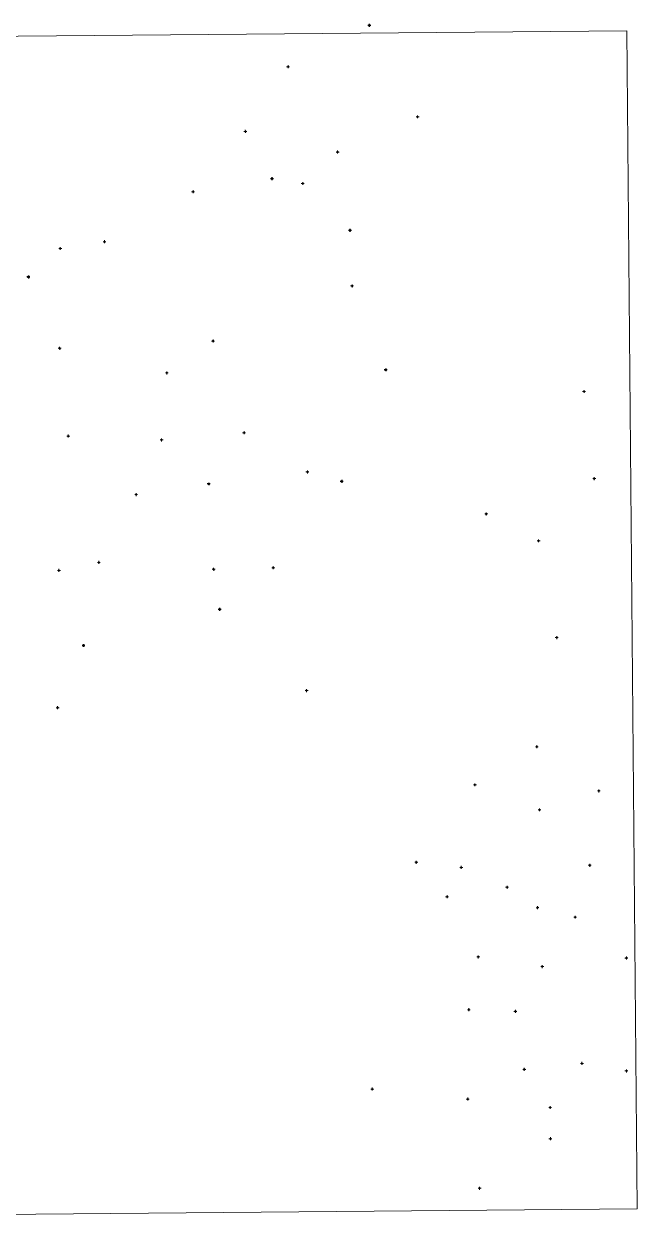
# Model space of a CAD drawing. Header units: metres. Extents: x 550555 to 551073, y 1837991 to 1838498.
# Drawn here: x 550813 to 551073, y 1837991 to 1838498 of the extents above; entities that cross this region are included whole.
import ezdxf

# ---------------------------------------------------------------- set-up
doc = ezdxf.new("R2010")
doc.units = ezdxf.units.M
doc.header["$LTSCALE"] = 0.8
for name, color, linetype, lineweight in [('10', 7, 'Continuous', 25), ('11', 7, 'Continuous', 13), ('63', 7, 'Continuous', 13)]:
    doc.layers.add(name, color=color, linetype=linetype, lineweight=lineweight)

msp = doc.modelspace()

# ---------------------------------------------------------------- hatches: boundary and pattern name
at = {"layer": '10'}
for points in [[(550959.2412, 1838497.516, 1), (550959.0912, 1838497.516, 1)], [(550917.9729, 1838432.4542, 1), (550917.8229, 1838432.4542, 1)], [(550951.0634, 1838410.5237, 1), (550950.9134, 1838410.5237, 1)], [(550814.776, 1838390.8055, 1), (550814.626, 1838390.8055, 1)], [(550814.8146, 1838390.7438, 1), (550814.6646, 1838390.7438, 1)], [(550966.2308, 1838351.3567, 1), (550966.0808, 1838351.3567, 1)], [(550891.1838, 1838302.9916, 1), (550891.0338, 1838302.9916, 1)], [(550947.5678, 1838304.0451, 1), (550947.4178, 1838304.0451, 1)], [(550895.7962, 1838249.7209, 1), (550895.6462, 1838249.7209, 1)], [(550838.1182, 1838234.3956, 1), (550837.9682, 1838234.3956, 1)]]:
    msp.add_hatch(color=256, dxfattribs=at).paths.add_polyline_path(points)
at = {"layer": '11'}
for points in [[(550924.8352, 1838479.9406, 1), (550924.6852, 1838479.9406, 1)], [(550979.7074, 1838458.7053, 1), (550979.5574, 1838458.7053, 1)], [(550906.7192, 1838452.5289, 1), (550906.5692, 1838452.5289, 1)], [(550945.8262, 1838443.7629, 1), (550945.6762, 1838443.7629, 1)], [(550884.5784, 1838426.9217, 1), (550884.4284, 1838426.9217, 1)], [(550931.0665, 1838430.4071, 1), (550930.9165, 1838430.4071, 1)], [(550847.043, 1838405.6988, 1), (550846.893, 1838405.6988, 1)], [(550828.2926, 1838402.8357, 1), (550828.1426, 1838402.8357, 1)], [(550951.9713, 1838386.9404, 1), (550951.8213, 1838386.9404, 1)], [(550828.0227, 1838360.4936, 1), (550827.8727, 1838360.4936, 1)], [(550893.0299, 1838363.571, 1), (550892.8799, 1838363.571, 1)], [(550873.4427, 1838350.0731, 1), (550873.2927, 1838350.0731, 1)], [(551050.2587, 1838342.1603, 1), (551050.1087, 1838342.1603, 1)], [(550906.1768, 1838324.6554, 1), (550906.0268, 1838324.6554, 1)], [(550831.6572, 1838323.2545, 1), (550831.5072, 1838323.2545, 1)], [(550871.2419, 1838321.6208, 1), (550871.0919, 1838321.6208, 1)], [(550933.0456, 1838308.0242, 1), (550932.8956, 1838308.0242, 1)], [(551054.5908, 1838305.1871, 1), (551054.4408, 1838305.1871, 1)], [(550860.4371, 1838298.4321, 1), (550860.2871, 1838298.4321, 1)], [(551008.8028, 1838290.2106, 1), (551008.6528, 1838290.2106, 1)], [(551031.0371, 1838278.7977, 1), (551030.8871, 1838278.7977, 1)], [(550844.6128, 1838269.6208, 1), (550844.4628, 1838269.6208, 1)], [(550827.7264, 1838266.2441, 1), (550827.5764, 1838266.2441, 1)], [(550893.2963, 1838266.7169, 1), (550893.1463, 1838266.7169, 1)], [(550918.5742, 1838267.3877, 1), (550918.4242, 1838267.3877, 1)], [(551038.6939, 1838237.7546, 1), (551038.5439, 1838237.7546, 1)], [(550932.6961, 1838215.2838, 1), (550932.5461, 1838215.2838, 1)], [(550827.1656, 1838207.9934, 1), (550827.0156, 1838207.9934, 1)], [(551030.2707, 1838191.4422, 1), (551030.1207, 1838191.4422, 1)], [(551004.0082, 1838175.2867, 1), (551003.8582, 1838175.2867, 1)], [(551056.5379, 1838172.7163, 1), (551056.3879, 1838172.7163, 1)], [(551031.4043, 1838164.6687, 1), (551031.2543, 1838164.6687, 1)], [(550979.1815, 1838142.4177, 1), (550979.0315, 1838142.4177, 1)], [(550998.2258, 1838140.2447, 1), (550998.0758, 1838140.2447, 1)], [(551052.6848, 1838141.1303, 1), (551052.5348, 1838141.1303, 1)], [(551017.6545, 1838131.8465, 1), (551017.5045, 1838131.8465, 1)], [(550992.2163, 1838127.7752, 1), (550992.0663, 1838127.7752, 1)], [(551030.5472, 1838123.1613, 1), (551030.3972, 1838123.1613, 1)], [(551046.5186, 1838119.1218, 1), (551046.3686, 1838119.1218, 1)], [(551005.4459, 1838102.267, 1), (551005.2959, 1838102.267, 1)], [(551068.2247, 1838101.8057, 1), (551068.0747, 1838101.8057, 1)], [(551032.5451, 1838098.1748, 1), (551032.3951, 1838098.1748, 1)], [(551001.4326, 1838079.8674, 1), (551001.2826, 1838079.8674, 1)], [(551021.1839, 1838079.1702, 1), (551021.0339, 1838079.1702, 1)], [(551049.4001, 1838057.0721, 1), (551049.2501, 1838057.0721, 1)], [(551024.948, 1838054.559, 1), (551024.798, 1838054.559, 1)], [(551068.243, 1838053.9275, 1), (551068.093, 1838053.9275, 1)], [(550960.5069, 1838046.188, 1), (550960.3569, 1838046.188, 1)], [(551001.0141, 1838041.943, 1), (551000.8641, 1838041.943, 1)], [(551035.9267, 1838038.3789, 1), (551035.7767, 1838038.3789, 1)], [(551036.0227, 1838025.103, 1), (551035.8727, 1838025.103, 1)], [(551006.0234, 1838004.116, 1), (551005.8734, 1838004.116, 1)]]:
    msp.add_hatch(color=256, dxfattribs=at).paths.add_polyline_path(points)

# ---------------------------------------------------------------- linework, layer by layer
at = {"layer": '10'}
for p, q in [((550958.85, 1838497.51), (550958.53, 1838497.51)), ((550959.16, 1838498.13), (550959.16, 1838497.82)), ((550959.17, 1838497.2), (550959.17, 1838496.88)), ((550959.78, 1838497.52), (550959.47, 1838497.51)), ((550917.58, 1838432.44), (550917.27, 1838432.44)), ((550917.89, 1838433.08), (550917.89, 1838432.76)), ((550917.89, 1838432.14), (550917.9, 1838431.83)), ((550918.52, 1838432.45), (550918.2, 1838432.45)), ((550950.98, 1838411.14), (550950.98, 1838410.83)), ((550950.68, 1838410.52), (550950.36, 1838410.52)), ((550950.99, 1838410.2), (550950.99, 1838409.89)), ((550951.61, 1838410.53), (550951.3, 1838410.52)), ((550814.38, 1838390.79), (550814.07, 1838390.79)), ((550814.42, 1838390.73), (550814.11, 1838390.73)), ((550814.7, 1838391.43), (550814.7, 1838391.12)), ((550814.7, 1838390.49), (550814.71, 1838390.18)), ((550814.73, 1838391.37), (550814.73, 1838391.06)), ((550814.73, 1838390.43), (550814.74, 1838390.12)), ((550815.32, 1838390.8), (550815.01, 1838390.8)), ((550815.36, 1838390.74), (550815.05, 1838390.74)), ((550965.84, 1838351.35), (550965.53, 1838351.34)), ((550966.14, 1838351.98), (550966.15, 1838351.67)), ((550966.15, 1838351.04), (550966.15, 1838350.73)), ((550966.78, 1838351.35), (550966.46, 1838351.35)), ((550947.48, 1838304.67), (550947.48, 1838304.36)), ((550890.79, 1838302.98), (550890.48, 1838302.98)), ((550891.09, 1838303.61), (550891.1, 1838303.29)), ((550891.1, 1838302.67), (550891.11, 1838302.36)), ((550891.73, 1838302.99), (550891.42, 1838302.99)), ((550947.18, 1838304.03), (550946.87, 1838304.03)), ((550947.49, 1838303.73), (550947.49, 1838303.42)), ((550948.12, 1838304.04), (550947.8, 1838304.04)), ((550895.4, 1838249.72), (550895.09, 1838249.71)), ((550895.71, 1838250.34), (550895.71, 1838250.03)), ((550895.72, 1838249.41), (550895.72, 1838249.09)), ((550896.34, 1838249.72), (550896.02, 1838249.72)), ((550837.72, 1838234.38), (550837.41, 1838234.38)), ((550838.04, 1838235.02), (550838.04, 1838234.71)), ((550838.05, 1838234.08), (550838.05, 1838233.77)), ((550838.66, 1838234.39), (550838.35, 1838234.39))]:
    msp.add_line(p, q, dxfattribs=at)
for centre, radius in [((550959.1662, 1838497.516), 0.3125), ((550959.1662, 1838497.516), 0.075), ((550917.8979, 1838432.4542), 0.3125), ((550917.8979, 1838432.4542), 0.075), ((550950.9884, 1838410.5237), 0.3125), ((550950.9884, 1838410.5237), 0.075), ((550814.701, 1838390.8055), 0.3125), ((550814.7396, 1838390.7438), 0.3125), ((550814.701, 1838390.8055), 0.075), ((550814.7396, 1838390.7438), 0.075), ((550966.1558, 1838351.3567), 0.3125), ((550966.1558, 1838351.3567), 0.075), ((550947.4928, 1838304.0451), 0.3125), ((550891.1088, 1838302.9916), 0.3125), ((550891.1088, 1838302.9916), 0.075), ((550947.4928, 1838304.0451), 0.075), ((550895.7212, 1838249.7209), 0.3125), ((550895.7212, 1838249.7209), 0.075), ((550838.0432, 1838234.3956), 0.3125), ((550838.0432, 1838234.3956), 0.075)]:
    msp.add_circle(centre, radius, dxfattribs=at)
at = {"layer": '11'}
for p, q in [((550924.45, 1838479.93), (550924.14, 1838479.93)), ((550924.75, 1838480.56), (550924.75, 1838480.25)), ((550924.76, 1838479.63), (550924.76, 1838479.32)), ((550925.38, 1838479.94), (550925.07, 1838479.94)), ((550979.32, 1838458.7), (550979.01, 1838458.69)), ((550979.62, 1838459.32), (550979.62, 1838459.01)), ((550979.63, 1838458.39), (550979.63, 1838458.08)), ((550980.25, 1838458.71), (550979.94, 1838458.7)), ((550906.33, 1838452.52), (550906.02, 1838452.52)), ((550906.63, 1838453.14), (550906.64, 1838452.83)), ((550906.64, 1838452.21), (550906.64, 1838451.9)), ((550907.26, 1838452.53), (550906.95, 1838452.53)), ((550945.44, 1838443.76), (550945.13, 1838443.75)), ((550945.74, 1838444.39), (550945.74, 1838444.07)), ((550945.75, 1838443.45), (550945.75, 1838443.13)), ((550946.37, 1838443.76), (550946.06, 1838443.76)), ((550930.98, 1838431.02), (550930.98, 1838430.71)), ((550884.19, 1838426.91), (550883.87, 1838426.91)), ((550884.49, 1838427.54), (550884.5, 1838427.23)), ((550884.5, 1838426.61), (550884.5, 1838426.3)), ((550885.13, 1838426.92), (550884.81, 1838426.92)), ((550930.68, 1838430.4), (550930.37, 1838430.4)), ((550930.99, 1838430.09), (550930.99, 1838429.78)), ((550931.61, 1838430.41), (550931.3, 1838430.4)), ((550846.65, 1838405.69), (550846.34, 1838405.69)), ((550846.96, 1838406.31), (550846.96, 1838406)), ((550847.58, 1838405.7), (550847.27, 1838405.7)), ((550827.9, 1838402.83), (550827.59, 1838402.83)), ((550828.21, 1838403.45), (550828.21, 1838403.14)), ((550828.22, 1838402.52), (550828.22, 1838402.21)), ((550828.83, 1838402.84), (550828.52, 1838402.83)), ((550846.97, 1838405.38), (550846.97, 1838405.07)), ((550951.58, 1838386.93), (550951.26, 1838386.93)), ((550951.89, 1838387.56), (550951.89, 1838387.25)), ((550951.89, 1838386.63), (550951.9, 1838386.32)), ((550952.52, 1838386.94), (550952.2, 1838386.94)), ((550827.63, 1838360.49), (550827.32, 1838360.48)), ((550827.94, 1838361.12), (550827.94, 1838360.8)), ((550827.95, 1838360.18), (550827.95, 1838359.86)), ((550828.56, 1838360.49), (550828.25, 1838360.49)), ((550892.64, 1838363.56), (550892.32, 1838363.56)), ((550892.94, 1838364.19), (550892.95, 1838363.88)), ((550892.95, 1838363.26), (550892.96, 1838362.95)), ((550893.58, 1838363.57), (550893.26, 1838363.57)), ((550873.05, 1838350.07), (550872.74, 1838350.06)), ((550873.36, 1838350.7), (550873.36, 1838350.38)), ((550873.98, 1838350.07), (550873.67, 1838350.07)), ((550873.37, 1838349.76), (550873.37, 1838349.44)), ((551049.87, 1838342.15), (551049.55, 1838342.15)), ((551050.17, 1838342.79), (551050.18, 1838342.47)), ((551050.18, 1838341.85), (551050.18, 1838341.53)), ((551050.81, 1838342.16), (551050.49, 1838342.16)), ((550905.79, 1838324.65), (550905.48, 1838324.64)), ((550906.09, 1838325.27), (550906.09, 1838324.96)), ((550906.72, 1838324.66), (550906.41, 1838324.65)), ((550831.27, 1838323.25), (550830.95, 1838323.24)), ((550831.57, 1838323.88), (550831.57, 1838323.56)), ((550831.58, 1838322.94), (550831.58, 1838322.62)), ((550832.21, 1838323.25), (550831.89, 1838323.25)), ((550870.85, 1838321.61), (550870.53, 1838321.61)), ((550871.16, 1838322.25), (550871.16, 1838321.93)), ((550871.16, 1838321.31), (550871.17, 1838320.99)), ((550871.79, 1838321.62), (550871.47, 1838321.62)), ((550906.1, 1838324.34), (550906.1, 1838324.03)), ((550932.66, 1838308.02), (550932.34, 1838308.01)), ((550932.96, 1838308.65), (550932.96, 1838308.33)), ((550932.97, 1838307.71), (550932.97, 1838307.39)), ((550933.6, 1838308.02), (550933.28, 1838308.02)), ((551054.2, 1838305.18), (551053.89, 1838305.18)), ((551054.51, 1838305.81), (551054.51, 1838305.49)), ((551054.51, 1838304.87), (551054.52, 1838304.55)), ((551055.13, 1838305.19), (551054.82, 1838305.18)), ((550860.05, 1838298.42), (550859.74, 1838298.42)), ((550860.35, 1838299.06), (550860.35, 1838298.74)), ((550860.36, 1838298.12), (550860.36, 1838297.8)), ((550860.98, 1838298.43), (550860.67, 1838298.43)), ((551008.41, 1838290.2), (551008.09, 1838290.2)), ((551008.72, 1838290.84), (551008.72, 1838290.52)), ((551008.73, 1838289.9), (551008.73, 1838289.58)), ((551009.35, 1838290.21), (551009.03, 1838290.21)), ((551030.95, 1838279.41), (551030.95, 1838279.1)), ((551030.65, 1838278.79), (551030.33, 1838278.79)), ((551030.96, 1838278.48), (551030.96, 1838278.17)), ((551031.59, 1838278.8), (551031.27, 1838278.8)), ((550844.22, 1838269.61), (550843.91, 1838269.61)), ((550844.53, 1838270.25), (550844.53, 1838269.93)), ((550844.54, 1838269.31), (550844.54, 1838268.99)), ((550845.15, 1838269.62), (550844.84, 1838269.62)), ((550827.34, 1838266.24), (550827.03, 1838266.23)), ((550827.64, 1838266.86), (550827.64, 1838266.55)), ((550827.65, 1838265.93), (550827.65, 1838265.62)), ((550828.27, 1838266.24), (550827.96, 1838266.24)), ((550892.91, 1838266.71), (550892.59, 1838266.71)), ((550893.21, 1838267.33), (550893.21, 1838267.02)), ((550893.22, 1838266.4), (550893.22, 1838266.09)), ((550893.85, 1838266.72), (550893.53, 1838266.71)), ((550918.18, 1838267.38), (550917.87, 1838267.38)), ((550918.49, 1838268.01), (550918.49, 1838267.69)), ((550918.5, 1838267.07), (550918.5, 1838266.75)), ((550919.11, 1838267.39), (550918.8, 1838267.39)), ((551038.61, 1838238.37), (551038.61, 1838238.06)), ((551038.3, 1838237.75), (551037.98, 1838237.74)), ((551038.62, 1838237.44), (551038.62, 1838237.13)), ((551039.24, 1838237.76), (551038.92, 1838237.75)), ((550932.31, 1838215.28), (550931.99, 1838215.27)), ((550932.61, 1838215.91), (550932.61, 1838215.59)), ((550932.62, 1838214.97), (550932.62, 1838214.65)), ((550933.25, 1838215.28), (550932.93, 1838215.28)), ((550826.78, 1838207.99), (550826.46, 1838207.98)), ((550827.08, 1838208.61), (550827.08, 1838208.3)), ((550827.72, 1838207.99), (550827.4, 1838207.99)), ((550827.09, 1838207.68), (550827.09, 1838207.37)), ((551029.88, 1838191.43), (551029.57, 1838191.43)), ((551030.19, 1838192.07), (551030.19, 1838191.75)), ((551030.19, 1838191.13), (551030.2, 1838190.81)), ((551030.81, 1838191.44), (551030.5, 1838191.44)), ((551003.62, 1838175.28), (551003.3, 1838175.28)), ((551003.92, 1838175.9), (551003.93, 1838175.59)), ((551003.93, 1838174.97), (551003.93, 1838174.66)), ((551004.56, 1838175.29), (551004.24, 1838175.28)), ((551056.15, 1838172.71), (551055.83, 1838172.71)), ((551056.45, 1838173.34), (551056.46, 1838173.02)), ((551056.46, 1838172.4), (551056.46, 1838172.08)), ((551057.09, 1838172.72), (551056.77, 1838172.71)), ((551031.01, 1838164.66), (551030.7, 1838164.66)), ((551031.32, 1838165.28), (551031.32, 1838164.97)), ((551031.33, 1838164.35), (551031.33, 1838164.04)), ((551031.94, 1838164.67), (551031.63, 1838164.67)), ((550978.79, 1838142.41), (550978.47, 1838142.41)), ((550979.1, 1838143.03), (550979.1, 1838142.72)), ((550979.1, 1838142.1), (550979.11, 1838141.79)), ((550979.73, 1838142.42), (550979.41, 1838142.42)), ((550997.84, 1838140.24), (550997.53, 1838140.23)), ((550998.14, 1838140.86), (550998.14, 1838140.55)), ((550998.15, 1838139.93), (550998.15, 1838139.62)), ((550998.77, 1838140.25), (550998.46, 1838140.24)), ((551052.3, 1838141.12), (551051.99, 1838141.12)), ((551052.6, 1838141.76), (551052.6, 1838141.44)), ((551052.61, 1838140.82), (551052.61, 1838140.5)), ((551053.22, 1838141.13), (551052.91, 1838141.13)), ((551017.26, 1838131.84), (551016.95, 1838131.84)), ((551017.57, 1838132.47), (551017.57, 1838132.15)), ((551018.19, 1838131.85), (551017.88, 1838131.84)), ((550991.83, 1838127.77), (550991.52, 1838127.76)), ((550992.13, 1838128.39), (550992.13, 1838128.08)), ((550992.14, 1838127.46), (550992.14, 1838127.15)), ((550992.76, 1838127.78), (550992.45, 1838127.77)), ((551017.58, 1838131.53), (551017.58, 1838131.21)), ((551030.16, 1838123.15), (551029.85, 1838123.15)), ((551030.46, 1838123.79), (551030.46, 1838123.47)), ((551030.47, 1838122.85), (551030.47, 1838122.53)), ((551031.09, 1838123.16), (551030.78, 1838123.16)), ((551046.13, 1838119.11), (551045.82, 1838119.11)), ((551046.43, 1838119.75), (551046.44, 1838119.43)), ((551046.44, 1838118.81), (551046.44, 1838118.49)), ((551047.06, 1838119.12), (551046.75, 1838119.12)), ((551005.06, 1838102.26), (551004.74, 1838102.26)), ((551005.36, 1838102.89), (551005.36, 1838102.57)), ((551005.37, 1838101.95), (551005.37, 1838101.63)), ((551006, 1838102.27), (551005.68, 1838102.26)), ((551067.83, 1838101.8), (551067.52, 1838101.8)), ((551068.14, 1838102.42), (551068.14, 1838102.11)), ((551068.15, 1838101.49), (551068.15, 1838101.18)), ((551068.76, 1838101.81), (551068.45, 1838101.8)), ((551032.16, 1838098.17), (551031.85, 1838098.16)), ((551032.46, 1838098.79), (551032.46, 1838098.48)), ((551032.47, 1838097.86), (551032.47, 1838097.55)), ((551033.09, 1838098.18), (551032.78, 1838098.17)), ((551001.04, 1838079.86), (551000.73, 1838079.86)), ((551001.35, 1838080.48), (551001.35, 1838080.17)), ((551001.36, 1838079.55), (551001.36, 1838079.24)), ((551001.97, 1838079.87), (551001.66, 1838079.87)), ((551020.79, 1838079.16), (551020.47, 1838079.16)), ((551021.1, 1838079.79), (551021.1, 1838079.48)), ((551021.11, 1838078.86), (551021.11, 1838078.54)), ((551021.73, 1838079.17), (551021.41, 1838079.17)), ((551049.01, 1838057.06), (551048.7, 1838057.06)), ((551049.31, 1838057.69), (551049.32, 1838057.38)), ((551049.32, 1838056.76), (551049.33, 1838056.45)), ((551049.94, 1838057.07), (551049.63, 1838057.07)), ((551024.56, 1838054.55), (551024.25, 1838054.55)), ((551024.86, 1838055.17), (551024.87, 1838054.86)), ((551024.87, 1838054.24), (551024.87, 1838053.93)), ((551025.49, 1838054.56), (551025.18, 1838054.56)), ((551067.85, 1838053.92), (551067.54, 1838053.92)), ((551068.16, 1838054.55), (551068.16, 1838054.23)), ((551068.17, 1838053.61), (551068.17, 1838053.29)), ((551068.78, 1838053.93), (551068.47, 1838053.93)), ((550960.12, 1838046.18), (550959.8, 1838046.18)), ((550960.42, 1838046.81), (550960.42, 1838046.49)), ((550960.43, 1838045.87), (550960.43, 1838045.55)), ((550961.06, 1838046.19), (550960.74, 1838046.19)), ((551000.62, 1838041.94), (551000.3, 1838041.93)), ((551000.93, 1838042.57), (551000.93, 1838042.25)), ((551000.94, 1838041.63), (551000.94, 1838041.31)), ((551001.56, 1838041.94), (551001.24, 1838041.94)), ((551035.54, 1838038.37), (551035.23, 1838038.37)), ((551035.84, 1838038.99), (551035.84, 1838038.68)), ((551035.85, 1838038.06), (551035.85, 1838037.75)), ((551036.47, 1838038.38), (551036.16, 1838038.38)), ((551035.94, 1838025.72), (551035.94, 1838025.41)), ((551035.63, 1838025.1), (551035.32, 1838025.09)), ((551035.95, 1838024.79), (551035.95, 1838024.48)), ((551036.56, 1838025.1), (551036.25, 1838025.1)), ((551005.63, 1838004.11), (551005.31, 1838004.11)), ((551005.94, 1838004.74), (551005.94, 1838004.42)), ((551005.95, 1838003.8), (551005.95, 1838003.48)), ((551006.57, 1838004.12), (551006.25, 1838004.11))]:
    msp.add_line(p, q, dxfattribs=at)
for points in [[(550924.75, 1838480.25), (550924.45, 1838479.93), (550924.76, 1838479.63), (550925.07, 1838479.94)], [(550979.62, 1838459.01), (550979.32, 1838458.7), (550979.63, 1838458.39), (550979.94, 1838458.7)], [(550906.64, 1838452.83), (550906.33, 1838452.52), (550906.64, 1838452.21), (550906.95, 1838452.53)], [(550945.74, 1838444.07), (550945.44, 1838443.76), (550945.75, 1838443.45), (550946.06, 1838443.76)], [(550884.5, 1838427.23), (550884.19, 1838426.91), (550884.5, 1838426.61), (550884.81, 1838426.92)], [(550930.98, 1838430.71), (550930.68, 1838430.4), (550930.99, 1838430.09), (550931.3, 1838430.4)], [(550846.96, 1838406), (550846.65, 1838405.69), (550846.97, 1838405.38), (550847.27, 1838405.7)], [(550828.21, 1838403.14), (550827.9, 1838402.83), (550828.22, 1838402.52), (550828.52, 1838402.83)], [(550951.89, 1838387.25), (550951.58, 1838386.93), (550951.89, 1838386.63), (550952.2, 1838386.94)], [(550827.94, 1838360.8), (550827.63, 1838360.49), (550827.95, 1838360.18), (550828.25, 1838360.49)], [(550892.95, 1838363.88), (550892.64, 1838363.56), (550892.95, 1838363.26), (550893.26, 1838363.57)], [(550873.36, 1838350.38), (550873.05, 1838350.07), (550873.37, 1838349.76), (550873.67, 1838350.07)], [(551050.18, 1838342.47), (551049.87, 1838342.15), (551050.18, 1838341.85), (551050.49, 1838342.16)], [(550906.09, 1838324.96), (550905.79, 1838324.65), (550906.1, 1838324.34), (550906.41, 1838324.65)], [(550831.57, 1838323.56), (550831.27, 1838323.25), (550831.58, 1838322.94), (550831.89, 1838323.25)], [(550871.16, 1838321.93), (550870.85, 1838321.61), (550871.16, 1838321.31), (550871.47, 1838321.62)], [(550932.96, 1838308.33), (550932.66, 1838308.02), (550932.97, 1838307.71), (550933.28, 1838308.02)], [(551054.51, 1838305.49), (551054.2, 1838305.18), (551054.51, 1838304.87), (551054.82, 1838305.18)], [(550860.35, 1838298.74), (550860.05, 1838298.42), (550860.36, 1838298.12), (550860.67, 1838298.43)], [(551008.72, 1838290.52), (551008.41, 1838290.2), (551008.73, 1838289.9), (551009.03, 1838290.21)], [(551030.95, 1838279.1), (551030.65, 1838278.79), (551030.96, 1838278.48), (551031.27, 1838278.8)], [(550844.53, 1838269.93), (550844.22, 1838269.61), (550844.54, 1838269.31), (550844.84, 1838269.62)], [(550827.64, 1838266.55), (550827.34, 1838266.24), (550827.65, 1838265.93), (550827.96, 1838266.24)], [(550893.21, 1838267.02), (550892.91, 1838266.71), (550893.22, 1838266.4), (550893.53, 1838266.71)], [(550918.49, 1838267.69), (550918.18, 1838267.38), (550918.5, 1838267.07), (550918.8, 1838267.39)], [(551038.61, 1838238.06), (551038.3, 1838237.75), (551038.62, 1838237.44), (551038.92, 1838237.75)], [(550932.61, 1838215.59), (550932.31, 1838215.28), (550932.62, 1838214.97), (550932.93, 1838215.28)], [(550827.08, 1838208.3), (550826.78, 1838207.99), (550827.09, 1838207.68), (550827.4, 1838207.99)], [(551030.19, 1838191.75), (551029.88, 1838191.43), (551030.19, 1838191.13), (551030.5, 1838191.44)], [(551003.93, 1838175.59), (551003.62, 1838175.28), (551003.93, 1838174.97), (551004.24, 1838175.28)], [(551056.46, 1838173.02), (551056.15, 1838172.71), (551056.46, 1838172.4), (551056.77, 1838172.71)], [(551031.32, 1838164.97), (551031.01, 1838164.66), (551031.33, 1838164.35), (551031.63, 1838164.67)], [(550979.1, 1838142.72), (550978.79, 1838142.41), (550979.1, 1838142.1), (550979.41, 1838142.42)], [(550998.14, 1838140.55), (550997.84, 1838140.24), (550998.15, 1838139.93), (550998.46, 1838140.24)], [(551052.6, 1838141.44), (551052.3, 1838141.12), (551052.61, 1838140.82), (551052.91, 1838141.13)], [(551017.57, 1838132.15), (551017.26, 1838131.84), (551017.58, 1838131.53), (551017.88, 1838131.84)], [(550992.13, 1838128.08), (550991.83, 1838127.77), (550992.14, 1838127.46), (550992.45, 1838127.77)], [(551030.46, 1838123.47), (551030.16, 1838123.15), (551030.47, 1838122.85), (551030.78, 1838123.16)], [(551046.44, 1838119.43), (551046.13, 1838119.11), (551046.44, 1838118.81), (551046.75, 1838119.12)], [(551005.36, 1838102.57), (551005.06, 1838102.26), (551005.37, 1838101.95), (551005.68, 1838102.26)], [(551068.14, 1838102.11), (551067.83, 1838101.8), (551068.15, 1838101.49), (551068.45, 1838101.8)], [(551032.46, 1838098.48), (551032.16, 1838098.17), (551032.47, 1838097.86), (551032.78, 1838098.17)], [(551001.35, 1838080.17), (551001.04, 1838079.86), (551001.36, 1838079.55), (551001.66, 1838079.87)], [(551021.1, 1838079.48), (551020.79, 1838079.16), (551021.11, 1838078.86), (551021.41, 1838079.17)], [(551049.32, 1838057.38), (551049.01, 1838057.06), (551049.32, 1838056.76), (551049.63, 1838057.07)], [(551024.87, 1838054.86), (551024.56, 1838054.55), (551024.87, 1838054.24), (551025.18, 1838054.56)], [(551068.16, 1838054.23), (551067.85, 1838053.92), (551068.17, 1838053.61), (551068.47, 1838053.93)], [(550960.42, 1838046.49), (550960.12, 1838046.18), (550960.43, 1838045.87), (550960.74, 1838046.19)], [(551000.93, 1838042.25), (551000.62, 1838041.94), (551000.94, 1838041.63), (551001.24, 1838041.94)], [(551035.84, 1838038.68), (551035.54, 1838038.37), (551035.85, 1838038.06), (551036.16, 1838038.38)], [(551035.94, 1838025.41), (551035.63, 1838025.1), (551035.95, 1838024.79), (551036.25, 1838025.1)], [(551005.94, 1838004.42), (551005.63, 1838004.11), (551005.95, 1838003.8), (551006.25, 1838004.11)]]:
    msp.add_lwpolyline(points, close=True, dxfattribs=at)
for centre in [(550924.7602, 1838479.9406), (550979.6324, 1838458.7053), (550906.6442, 1838452.5289), (550945.7512, 1838443.7629), (550884.5034, 1838426.9217), (550930.9915, 1838430.4071), (550846.968, 1838405.6988), (550828.2176, 1838402.8357), (550951.8963, 1838386.9404), (550827.9477, 1838360.4936), (550892.9549, 1838363.571), (550873.3677, 1838350.0731), (551050.1837, 1838342.1603), (550906.1018, 1838324.6554), (550831.5822, 1838323.2545), (550871.1669, 1838321.6208), (550932.9706, 1838308.0242), (551054.5158, 1838305.1871), (550860.3621, 1838298.4321), (551008.7278, 1838290.2106), (551030.9621, 1838278.7977), (550844.5378, 1838269.6208), (550827.6514, 1838266.2441), (550893.2213, 1838266.7169), (550918.4992, 1838267.3877), (551038.6189, 1838237.7546), (550932.6211, 1838215.2838), (550827.0906, 1838207.9934), (551030.1957, 1838191.4422), (551003.9332, 1838175.2867), (551056.4629, 1838172.7163), (551031.3293, 1838164.6687), (550979.1065, 1838142.4177), (550998.1508, 1838140.2447), (551052.6098, 1838141.1303), (551017.5795, 1838131.8465), (550992.1413, 1838127.7752), (551030.4722, 1838123.1613), (551046.4436, 1838119.1218), (551005.3709, 1838102.267), (551068.1497, 1838101.8057), (551032.4701, 1838098.1748), (551001.3576, 1838079.8674), (551021.1089, 1838079.1702), (551049.3251, 1838057.0721), (551024.873, 1838054.559), (551068.168, 1838053.9275), (550960.4319, 1838046.188), (551000.9391, 1838041.943), (551035.8517, 1838038.3789), (551035.9477, 1838025.103), (551005.9484, 1838004.116)]:
    msp.add_circle(centre, 0.075, dxfattribs=at)
at = {"layer": '63'}
for p, q in [((551072.67, 1837995.39), (551068.31, 1838495.23)), ((550572.83, 1837991.02), (551072.67, 1837995.39))]:
    msp.add_line(p, q, dxfattribs=at)
msp.add_lwpolyline([(550572.83, 1837991.02), (550568.47, 1838490.86), (551068.31, 1838495.23)], dxfattribs=at)

doc.saveas('drawing.dxf')
